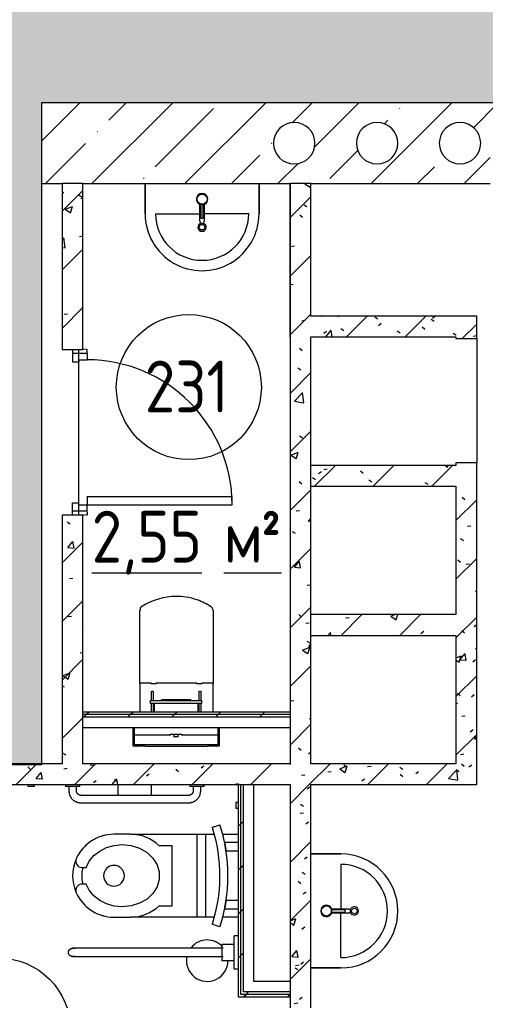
# Model space of a CAD drawing. Header units: millimetres. Extents: x -515342 to 330399, y -224905 to 507333.
# Drawn here: x -283306 to -281058, y 125632 to 130365 of the extents above; entities that cross this region are included whole.
import ezdxf

# ---------------------------------------------------------------- set-up
doc = ezdxf.new("R2010")
doc.units = ezdxf.units.MM
doc.linetypes.add('ASVP_Невидимые', pattern=[5, 3, -2])
for name, color, linetype, lineweight in [('Двери', 7, 'Continuous', 0), ('Марки помещений', 7, 'Continuous', 0), ('Обобщенные модели', 7, 'Continuous', 0), ('Оборудование', 7, 'Continuous', 0), ('Перекрытие', 7, 'Continuous', 0), ('Сантехника', 7, 'Continuous', 0), ('Стены внутренние', 7, 'Continuous', 0), ('Стены несущие', 7, 'Continuous', 0), ('Стены отделка', 7, 'Continuous', 0), ('Стены перегородки', 7, 'Continuous', 0), ('Стены штриховка', 7, 'Continuous', 0), ('экспертиза условные обозначения', 1, 'Continuous', 0)]:
    doc.layers.add(name, color=color, linetype=linetype, lineweight=lineweight)
doc.styles.add('GOST Common_1', font='', dxfattribs={"width": 0.9, "height": 250})
doc.styles.add('GOST Common_2', font='', dxfattribs={"width": 0.9, "height": 250})
doc.styles.get('GOST Common_1').set_extended_font_data('GOST Common')
doc.styles.get('GOST Common_2').set_extended_font_data('GOST Common')
pattern_1 = [(45, (-374025.76, 123368.6), (-141.42136, 141.42136), [])]
pattern_2 = [(50, (-374025.76, 123368.6), (364.3679, -31.8783), [38.1, -419.1]), (355, (-374025.76, 123368.6), (-70.4859, 382.1133), [30.48, -335.28]), (100.451, (-373995.4, 123365.95), (293.885, 350.2334), [32.38, -356.18]), (46.184, (-374025.76, 123470.2), (542.1585, -84.0858), [57.15, -628.65]), (96.636, (-373980.6, 123463.2), (474.805, 494.8554), [48.57, -534.27]), (351.184, (-374025.76, 123470.2), (474.8102, 494.85), [45.72, -502.92]), (21, (-373974.96, 123444.8), (303.2285, -204.5305), [38.1, -419.1]), (326, (-373974.96, 123444.8), (123.6039, 368.376), [30.48, -335.28]), (71.451, (-373949.7, 123427.76), (426.8341, 163.8427), [32.38, -356.18]), (37.5, (-374025.76, 123368.6), (6.17665, 169.11015), [16.764, -314.452, 16.764, -323.596, -336.55]), (37.5, (-374025.76, 123368.6), (6.17665, 169.11015), [-671.576, 16.764, -319.786]), (7.5, (-374025.76, 123368.6), (133.63888, 200.3615), [16.764, -177.292, 16.764, -306.832, -128.27]), (7.5, (-374025.76, 123368.6), (133.63888, 200.3615), [-517.652, 16.764, -111.506]), (327.5, (-374139.04, 123368.6), (271.18182, -11.45836), [16.764, -110.236, 16.764, -379.476, -525.78]), (327.5, (-374139.04, 123368.6), (271.18182, -11.45836), [-523.24, 16.764, -509.016]), (317.5, (-374189.84, 123368.6), (296.2585, 50.85285), [16.764, -148.336, 16.764, -246.38, -373.38]), (317.5, (-374189.84, 123368.6), (296.2585, 50.85285), [-428.244, 16.764, -356.616])]
pattern_3 = [(45, (-374025.76, 123368.6), (-106.06602, 106.06602), [])]

# ---------------------------------------------------------------- blocks, each defined once
blk = doc.blocks.new('2D_Раковина - АР_Сантехнические приборы_Раковина 550х420-8918510-О_АР_П_2__3_400_План 2 этажа')
at = {"layer": 'Сантехника'}
for p, q in [((-384.1, 340), (-384.1, 195)), ((-384.1, 195), (-384.1, 340)), ((-334.1, 340), (-119.1, 340)), ((-119.1, 295.6), (-119.1, 376.9)), ((-115.1, 361), (-115.1, 294.6)), ((-103.1, 361), (-115.1, 361)), ((-103.1, 294.6), (-103.1, 361)), ((-99.1, 376.9), (-99.1, 295.6)), ((115.9, 340), (-99.1, 340)), ((165.9, 195), (165.9, 340)), ((165.9, 340), (165.9, 195))]:
    blk.add_line(p, q, dxfattribs=at)
for centre, radius in [((-109.1, 405), 13.3), ((-109.1, 270), 24.5)]:
    blk.add_circle(centre, radius, dxfattribs=at)
for centre, radius, start, end in [((-109.1, 340), 275, 360, 180), ((-109.1, 340), 275, 360, 180), ((-109.1, 340), 225, 0, 180), ((-109.1, 405), 20, 284.1438, 255.8562), ((-109.1, 376.9), 10, 0, 180), ((-109.1, 270), 27.5, 102.6043, 77.3977), ((-109.1, 270), 25.3, 76.2933, 103.7089)]:
    blk.add_arc(centre, radius, start, end, dxfattribs=at)
blk = doc.blocks.new('Дверь_Деревянная_1 полотно - АР_Дверь_Санузел_700х2000h_полотно__Г_Л-9336417-О_АР_П_2__3_400_План 2 этажа')
at = {"layer": 'Двери', "lineweight": 18}
for p, q in [((350, 770), (310, 770)), ((310, 70), (310, 770)), ((350, 70), (350, 770)), ((-380, 70), (-350, 70)), ((-380, 70), (-380, 0)), ((-350, 30), (-350, 70)), ((310, 70), (350, 70)), ((380, 70), (350, 70)), ((350, 30), (350, 70)), ((380, 70), (380, 0)), ((-380, 0), (-340, 0)), ((-350, 30), (-340, 30)), ((-340, 0), (-340, 30)), ((350, 30), (340, 30)), ((340, 0), (340, 30)), ((380, 0), (340, 0))]:
    blk.add_line(p, q, dxfattribs=at)
at = {"layer": 'Двери', "linetype": 'ASVP_Невидимые', "lineweight": 18}
for p, q in [((-400, 70), (-400, 50)), ((-380, 70), (-400, 70)), ((380, 70), (400, 70)), ((400, 70), (400, 50)), ((-400, 0), (-380, 0)), ((400, 0), (380, 0))]:
    blk.add_line(p, q, dxfattribs=at)
at = {"layer": 'Двери', "lineweight": 18}
blk.add_arc((350, 70), 700, 90, 180, dxfattribs=at)
blk = doc.blocks.new('Унитаз - Общественные _МГН_ - Объем смыва более 6_1 л-8747126-О_АР_П_2__3_400_План 2 этажа')
at = {"layer": 'Сантехника'}
for p, q in [((88.7, 246), (107.8, 239.8)), ((107.8, 239.8), (126.8, 233.7)), ((0, 200), (77, 200)), ((118.2, 200), (157.6, 200)), ((157.6, 200), (200, 200)), ((157.6, -200), (157.6, 200)), ((200, -200), (200, 200)), ((200, 200), (520, 200)), ((600, 200), (520, 200)), ((66.2, 160), (0, 160)), ((382.3, 145), (320, 145)), ((320, 145), (320, -145)), ((0, 120), (59.1, 120)), ((733.5, 40), (754.9, 40)), ((753.4, 20.7), (754, 16.1)), ((754.9, -40), (733.5, -40)), ((754, -16.1), (753.4, -20.7)), ((59.1, -120), (0, -120)), ((0, -160), (66.2, -160)), ((320, -145), (382.3, -145)), ((77, -200), (0, -200)), ((126.8, -233.7), (107.8, -239.8)), ((157.6, -200), (118.2, -200)), ((200, -200), (157.6, -200)), ((520, -200), (200, -200)), ((520, -200), (600, -200)), ((107.8, -239.8), (88.7, -246))]:
    blk.add_line(p, q, dxfattribs=at)
at = {"layer": 'Сантехника', "flags": 128}
for points in [[(126.8, -233.7), (118, -204.5), (110.4, -175.1), (104, -145.4), (98.8, -115.5), (94.8, -85.3), (92, -55.1), (90.4, -24.7), (90, 5.7), (90.9, 36.1), (92.9, 66.4), (96.2, 96.6), (100.6, 126.7), (106.3, 156.6), (113.2, 186.2), (121.2, 215.5), (126.8, 233.7)], [(560, -150), (516.9, -145.6), (476.3, -132.8), (440.6, -112.3), (411.9, -85.2), (391.7, -53.2), (381.3, -18.1), (381.3, 18.1), (391.7, 53.2), (411.9, 85.2), (440.6, 112.3), (476.3, 132.8), (516.9, 145.6), (560, 150)], [(560, 150), (598.7, 146.5), (635.6, 136.1), (669, 119.4), (697.2, 97.1), (719.1, 70.2), (733.5, 40)], [(748.7, 40.3), (753.6, 19.3), (753.6, -19.3), (748.7, -40.3)], [(733.5, -40), (719.1, -70.2), (697.2, -97.1), (669, -119.4), (635.6, -136.1), (598.7, -146.5), (560, -150)]]:
    blk.add_lwpolyline(points, dxfattribs=at)
at = {"layer": 'Сантехника'}
for centre, radius, start, end in [((850, 0), 800, 162.0951, 197.9049), ((520, 0), 200, 90, 133.5312), ((600, 0), 200, 24.3266, 90), ((600, 0), 200, 72.0106, 76.5027), ((600, 0), 200, 57.6191, 63.0038), ((600, 0), 200, 43.7417, 49.503), ((600, 0), 200, 30.0357, 36.0001), ((600, 0), 50, 90, 270), ((600, 0), 50, 270, 90), ((754.9, 70), 30, 270, 24.3266), ((600, 0), 200, 337.4028, 22.5972), ((754.9, -70), 30, 335.6734, 90), ((600, 0), 200, 270, 335.6734), ((600, 0), 200, 310.497, 316.2583), ((600, 0), 200, 323.9999, 329.9643), ((520, 0), 200, 226.4688, 270), ((600, 0), 200, 296.9962, 302.3809), ((600, 0), 200, 283.4973, 287.9894)]:
    blk.add_arc(centre, radius, start, end, dxfattribs=at)
for points, knots in [([(59.1, 120), (59.1, 120), (59.2, 120.8), (59.7, 124.4), (60.6, 129.9), (61.7, 136.5), (62.8, 142.4), (63.6, 146.8), (64.2, 150), (64.7, 152.9), (65.4, 156.2), (66, 159.2), (66.2, 160), (66.2, 160)], [0, 0, 0, 0, 0.111111, 0.222222, 0.333333, 0.444444, 0.555556, 0.611111, 0.666667, 0.722222, 0.777778, 0.888889, 1, 1, 1, 1]), ([(66.2, -160), (66.2, -160), (66, -159.2), (65.4, -156.2), (64.7, -152.9), (64.2, -150), (63.6, -146.8), (63, -143.5), (62.3, -140), (61.5, -135.4), (60.6, -129.9), (59.7, -124.4), (59.2, -120.8), (59.1, -120), (59.1, -120)], [0, 0, 0, 0, 0.111111, 0.222222, 0.277778, 0.333333, 0.388889, 0.444444, 0.5, 0.555556, 0.666667, 0.777778, 0.888889, 1, 1, 1, 1])]:
    blk.add_open_spline(points, degree=3, knots=knots, dxfattribs=at)
blk = doc.blocks.new('Опорный поручень - Откидной поручень для унитаза-V36-О_АР_П_2__3_400_План 2 этажа')
at = {"layer": 'Оборудование'}
for p, q in [((91755, 2415), (91755, 2575)), ((91775, 2575), (91755, 2575)), ((91702.3, 2515), (91100, 2515)), ((91695, 2535), (91695, 2455)), ((91695, 2535), (91735, 2535)), ((91735, 2535), (91755, 2535)), ((91100, 2475), (91702.3, 2475)), ((91735, 2455), (91695, 2455)), ((91755, 2455), (91735, 2455)), ((91755, 2415), (91775, 2415))]:
    blk.add_line(p, q, dxfattribs=at)
at = {"layer": 'Оборудование', "flags": 128}
for points in [[(90955, 2495), (90955, 2495.8), (90955.1, 2496.6), (90955.1, 2497.4), (90955.3, 2498.2), (90955.4, 2499), (90955.6, 2499.8), (90955.8, 2500.5), (90956, 2501.3), (90956.3, 2502), (90956.6, 2502.8), (90956.9, 2503.5), (90957.3, 2504.2), (90957.6, 2504.9), (90958.1, 2505.6), (90958.5, 2506.3), (90959, 2506.9), (90959.4, 2507.6), (90960, 2508.2), (90960.5, 2508.8), (90961.1, 2509.3), (90961.7, 2509.9), (90962.3, 2510.4), (90962.9, 2510.9), (90963.5, 2511.4), (90964.2, 2511.8), (90964.9, 2512.2), (90965.6, 2512.6), (90966.3, 2513), (90967, 2513.3), (90967.8, 2513.6), (90968.5, 2513.9), (90969.3, 2514.2), (90970, 2514.4), (90970.8, 2514.6), (90971.6, 2514.7), (90972.4, 2514.8), (90973.2, 2514.9), (90974, 2515), (90974.8, 2515), (90975, 2515)], [(91100, 2515), (91095, 2515), (91090, 2515), (91085, 2515), (91080.1, 2515), (91075.2, 2515), (91070.3, 2515), (91065.5, 2515), (91060.7, 2515), (91056, 2515), (91051.3, 2515), (91046.8, 2515), (91042.3, 2515), (91037.9, 2515), (91033.6, 2515), (91029.4, 2515), (91025.4, 2515), (91021.4, 2515), (91017.6, 2515), (91013.9, 2515), (91010.3, 2515), (91006.9, 2515), (91003.7, 2515), (91000.5, 2515), (90997.6, 2515), (90994.8, 2515), (90992.2, 2515), (90989.8, 2515), (90987.5, 2515), (90985.4, 2515), (90983.5, 2515), (90981.8, 2515), (90980.2, 2515), (90978.9, 2515), (90977.8, 2515), (90976.8, 2515), (90976.1, 2515), (90975.5, 2515), (90975.2, 2515), (90975, 2515), (90975, 2515)], [(90975, 2515), (90975.1, 2515), (90975.4, 2515), (90975.9, 2515), (90976.6, 2515), (90977.5, 2515), (90978.6, 2515), (90979.9, 2515), (90981.3, 2515), (90983, 2515), (90984.9, 2515), (90986.9, 2515)], [(90975, 2475), (90974.2, 2475), (90973.4, 2475.1), (90972.6, 2475.1), (90971.8, 2475.3), (90971, 2475.4), (90970.2, 2475.6), (90969.5, 2475.8), (90968.7, 2476), (90968, 2476.3), (90967.2, 2476.6), (90966.5, 2476.9), (90965.8, 2477.3), (90965.1, 2477.6), (90964.4, 2478.1), (90963.7, 2478.5), (90963.1, 2479), (90962.4, 2479.4), (90961.8, 2480), (90961.2, 2480.5), (90960.7, 2481.1), (90960.1, 2481.7), (90959.6, 2482.3), (90959.1, 2482.9), (90958.6, 2483.5), (90958.2, 2484.2), (90957.8, 2484.9), (90957.4, 2485.6), (90957, 2486.3), (90956.7, 2487), (90956.4, 2487.8), (90956.1, 2488.5), (90955.8, 2489.3), (90955.6, 2490), (90955.4, 2490.8), (90955.3, 2491.6), (90955.2, 2492.4), (90955.1, 2493.2), (90955, 2494), (90955, 2494.8), (90955, 2495)], [(90987.5, 2475), (90985.4, 2475), (90983.5, 2475), (90981.8, 2475), (90980.2, 2475), (90978.9, 2475), (90977.8, 2475), (90976.8, 2475), (90976.1, 2475), (90975.5, 2475), (90975.2, 2475), (90975, 2475), (90975, 2475)], [(90975, 2475), (90975.1, 2475), (90975.4, 2475), (90975.9, 2475), (90976.6, 2475), (90977.5, 2475), (90978.6, 2475), (90979.9, 2475), (90981.3, 2475), (90983, 2475), (90984.9, 2475), (90986.9, 2475), (90989.1, 2475), (90991.5, 2475), (90994.1, 2475), (90996.8, 2475), (90999.7, 2475), (91002.8, 2475), (91006, 2475), (91009.4, 2475), (91012.9, 2475), (91016.6, 2475), (91020.4, 2475), (91024.3, 2475), (91028.3, 2475), (91032.5, 2475), (91036.7, 2475), (91041.1, 2475), (91045.5, 2475), (91050.1, 2475), (91054.7, 2475), (91059.4, 2475), (91064.2, 2475), (91069, 2475), (91073.8, 2475), (91078.8, 2475), (91083.7, 2475), (91088.7, 2475), (91093.7, 2475), (91098.7, 2475), (91100, 2475)]]:
    blk.add_lwpolyline(points, dxfattribs=at)
blk = doc.blocks.new('МГН_Санузел_Поручень горизонтальный - АР_Сантехнические приборы_МГН_Поручень горизонтальный-V37-О_АР_П_2__3_400_План 2 этажа')
at = {"layer": 'Сантехника'}
for p, q in [((-1190.8, 0), (-1190.8, -10)), ((-1120.8, -10), (-1120.8, 0)), ((-590.8, 0), (-590.8, -10)), ((-520.8, -10), (-520.8, 0)), ((-1155.8, -10), (-1190.8, -10)), ((-1173.8, -10), (-1173.8, -30)), ((-1120.8, -10), (-1155.8, -10)), ((-1137.8, -30), (-1137.8, -10)), ((-555.8, -10), (-590.8, -10)), ((-573.8, -10), (-573.8, -30)), ((-520.8, -10), (-555.8, -10)), ((-537.8, -30), (-537.8, -10)), ((-595.8, -52), (-1115.8, -52)), ((-1115.8, -88), (-595.8, -88))]:
    blk.add_line(p, q, dxfattribs=at)
at = {"layer": 'Сантехника', "flags": 128}
for points in [[(-1173.8, -30), (-1173.7, -32.3), (-1173.6, -34.6), (-1173.4, -36.9), (-1173.1, -39.2), (-1172.6, -41.5), (-1172.1, -43.8), (-1171.5, -46), (-1170.9, -48.2), (-1170.1, -50.4), (-1169.2, -52.6), (-1168.3, -54.7), (-1167.2, -56.8), (-1166.1, -58.8), (-1164.9, -60.8), (-1163.7, -62.7), (-1162.3, -64.6), (-1160.9, -66.5), (-1159.4, -68.2), (-1157.8, -70), (-1156.2, -71.6), (-1154.5, -73.2), (-1152.8, -74.7), (-1150.9, -76.1), (-1149.1, -77.5), (-1147.1, -78.8), (-1145.2, -80), (-1143.1, -81.2), (-1141.1, -82.2), (-1139, -83.2), (-1136.8, -84.1), (-1134.6, -84.9), (-1132.4, -85.6), (-1130.2, -86.2), (-1127.9, -86.7), (-1125.7, -87.2), (-1123.4, -87.5), (-1121.1, -87.8), (-1118.7, -87.9), (-1116.4, -88), (-1115.8, -88)], [(-1115.8, -52), (-1116.7, -52), (-1117.6, -51.9), (-1118.4, -51.8), (-1119.3, -51.7), (-1120.2, -51.6), (-1121, -51.4), (-1121.9, -51.1), (-1122.7, -50.9), (-1123.5, -50.6), (-1124.4, -50.3), (-1125.2, -49.9), (-1126, -49.5), (-1126.7, -49.1), (-1127.5, -48.6), (-1128.2, -48.2), (-1128.9, -47.6), (-1129.6, -47.1), (-1130.3, -46.5), (-1131, -45.9), (-1131.6, -45.3), (-1132.2, -44.7), (-1132.8, -44), (-1133.3, -43.3), (-1133.8, -42.6), (-1134.3, -41.9), (-1134.8, -41.1), (-1135.2, -40.4), (-1135.6, -39.6), (-1136, -38.8), (-1136.3, -38), (-1136.6, -37.1), (-1136.9, -36.3), (-1137.1, -35.5), (-1137.3, -34.6), (-1137.5, -33.7), (-1137.6, -32.9), (-1137.7, -32), (-1137.8, -31.1), (-1137.8, -30.2), (-1137.8, -30)], [(-573.8, -30), (-573.8, -30.9), (-573.9, -31.8), (-574, -32.6), (-574.1, -33.5), (-574.2, -34.4), (-574.4, -35.2), (-574.7, -36.1), (-574.9, -36.9), (-575.2, -37.8), (-575.5, -38.6), (-575.9, -39.4), (-576.3, -40.2), (-576.7, -40.9), (-577.2, -41.7), (-577.6, -42.4), (-578.1, -43.1), (-578.7, -43.8), (-579.3, -44.5), (-579.8, -45.2), (-580.5, -45.8), (-581.1, -46.4), (-581.8, -47), (-582.5, -47.5), (-583.2, -48), (-583.9, -48.5), (-584.7, -49), (-585.4, -49.4), (-586.2, -49.8), (-587, -50.2), (-587.8, -50.5), (-588.7, -50.8), (-589.5, -51.1), (-590.3, -51.3), (-591.2, -51.5), (-592.1, -51.7), (-592.9, -51.8), (-593.8, -51.9), (-594.7, -52), (-595.6, -52), (-595.8, -52)], [(-595.8, -88), (-593.5, -88), (-591.2, -87.8), (-588.9, -87.6), (-586.6, -87.3), (-584.3, -86.8), (-582, -86.3), (-579.8, -85.7), (-577.6, -85.1), (-575.4, -84.3), (-573.2, -83.4), (-571.1, -82.5), (-569, -81.4), (-567, -80.3), (-565, -79.1), (-563, -77.9), (-561.2, -76.5), (-559.3, -75.1), (-557.6, -73.6), (-555.8, -72), (-554.2, -70.4), (-552.6, -68.7), (-551.1, -67), (-549.7, -65.1), (-548.3, -63.3), (-547, -61.3), (-545.8, -59.4), (-544.6, -57.3), (-543.6, -55.3), (-542.6, -53.2), (-541.7, -51), (-540.9, -48.8), (-540.2, -46.6), (-539.6, -44.4), (-539.1, -42.1), (-538.6, -39.9), (-538.3, -37.6), (-538, -35.3), (-537.9, -32.9), (-537.8, -30.6), (-537.8, -30)]]:
    blk.add_lwpolyline(points, dxfattribs=at)
blk = doc.blocks.new('2D_Раковина - АР_Сантехнические приборы_Раковина 550х420-9451820-О_АР_П_2__3_400_План 2 этажа')
at = {"layer": 'Сантехника'}
for p, q in [((-384.1, 195), (-384.1, 50)), ((-384.1, 50), (-384.1, 195)), ((-334.1, 195), (-119.1, 195)), ((-119.1, 150.6), (-119.1, 231.9)), ((-115.1, 216), (-115.1, 149.6)), ((-103.1, 216), (-115.1, 216)), ((-103.1, 149.6), (-103.1, 216)), ((-99.1, 231.9), (-99.1, 150.6)), ((115.9, 195), (-99.1, 195)), ((165.9, 50), (165.9, 195)), ((165.9, 195), (165.9, 50))]:
    blk.add_line(p, q, dxfattribs=at)
for centre, radius in [((-109.1, 260), 13.3), ((-109.1, 125), 24.5)]:
    blk.add_circle(centre, radius, dxfattribs=at)
for centre, radius, start, end in [((-109.1, 195), 275, 360, 180), ((-109.1, 195), 275, 360, 180), ((-109.1, 195), 225, 0, 180), ((-109.1, 260), 20, 284.1438, 255.8562), ((-109.1, 231.9), 10, 0, 180), ((-109.1, 125), 27.5, 102.6043, 77.3977), ((-109.1, 125), 25.3, 76.2933, 103.7089)]:
    blk.add_arc(centre, radius, start, end, dxfattribs=at)
blk = doc.blocks.new('2D_МГН_Санузел_Аксессуары - АР_Сантехнические приборы_Автоматический диспансер для туалетной бумаги-10688761-О_АР_П_2__3_400_План 2 этажа')
at = {"layer": 'Сантехника'}
for p, q in [((-189.1, 50), (-189.1, 102.2)), ((-29.1, 102), (-29.1, 50))]:
    blk.add_line(p, q, dxfattribs=at)
blk = doc.blocks.new('2D_МГН_Санузел_Аксессуары - АР_Сантехнические приборы_Комплект 1-V111-О_АР_П_2__3_400_План 2 этажа')
at = {"layer": 'Сантехника'}
for p, q in [((-124.1, 37.5), (-124.1, 47.5)), ((-124.1, 47.5), (-94.1, 47.5)), ((-94.1, 47.5), (-94.1, 37.5))]:
    blk.add_line(p, q, dxfattribs=at)
blk = doc.blocks.new('2D_МГН_Санузел_Аксессуары - АР_Сантехнические приборы_Корзина для мусора-V135-О_АР_П_2__3_400_План 2 этажа')
at = {"layer": 'Сантехника'}
for start, end in [(78.3268, 270.0663), (360, 52.6073), (314.9556, 360)]:
    blk.add_arc((-109.1, 187.5), 100, start, end, dxfattribs=at)
blk = doc.blocks.new('2D_МГН_Санузел_Аксессуары - АР_Сантехнические приборы_Система вызова помощи в санузел-10688760-О_АР_П_2__3_400_План 2 этажа')
at = {"layer": 'Сантехника'}
for p, q in [((-124.1, 50), (-124.1, 60)), ((-124.1, 60), (-94.1, 60)), ((-94.1, 60), (-94.1, 50))]:
    blk.add_line(p, q, dxfattribs=at)
blk = doc.blocks.new('ВК_01_Инсталляция с унитазом Geberit - 400_74_Geberit_Duofix_H112_Sigma_12_cm_ready_for_support_handles-10222215-О_АР_П_2__3_400_План 2 этажа')
at = {"layer": 'Обобщенные модели'}
for p, q in [((-178.4, -3.7), (-178.4, -136.8)), ((176, -138), (176, -3.9)), ((-180.8, -139.6), (-180.8, -486.2)), ((-178.2, -140.3), (-180.8, -142.9)), ((-175.1, -139.6), (-123.3, -139.6)), ((-123.3, -135.7), (-99.2, -135.7)), ((-123.3, -139.6), (-123.3, -135.7)), ((-99.2, -135.7), (-99.2, -139.7)), ((-99.2, -139.7), (96.6, -139.7)), ((96.6, -139.7), (96.7, -135.7)), ((96.7, -135.7), (120.7, -135.7)), ((120.7, -135.7), (120.7, -139.6)), ((120.7, -139.6), (172.1, -139.6)), ((177.5, -483.4), (177.5, -144.5))]:
    blk.add_line(p, q, dxfattribs=at)
for centre, radius, start, end in [((-173.9, -4.6), 4.61, 99.7293, 169.6637), ((171.3, -4.7), 4.78, 9.3401, 67.5533), ((-174.9, -142.1), 6.37, 123.7636, 156.6535), ((-175.3, -145.6), 6.04, 88.6989, 119.3011), ((172.1, -147.1), 7.56, 47.4267, 90), ((162.6, -144.5), 14.9, 360, 25.6266), ((-153.9, -480.3), 27.5, 192.3562, 214.291), ((-158.2, -491.4), 18.9, 193.5902, 235.7095), ((-2.4, -262.9), 295.5, 235.7095, 250.2905), ((-4.8, -234.1), 324.1, 270.8546, 301.6815), ((-1.6, -260.9), 299.9, 303.8485, 304.273), ((157.8, -494.9), 16.7, 304.273, 5.1522), ((159.4, -483.4), 18.1, 326.2581, 360), ((-2.4, -262.9), 295.5, 250.2905, 261.1454), ((-4.2, -274.7), 283.5, 261.1454, 270.8546)]:
    blk.add_arc(centre, radius, start, end, dxfattribs=at)
at = {"layer": 'Сантехника', "lineweight": 18}
for p, q in [((-208, 165), (-197.5, 165)), ((-208, 75), (-208, 165)), ((-201.8, 112), (-201.8, 159)), ((-201.8, 159), (201.8, 159)), ((-197.5, 165), (-192.5, 165)), ((-191.9, 165), (-194.2, 165)), ((-192.5, 165), (-192.5, 159)), ((-192.5, 165), (-189.2, 165)), ((-189.2, 165), (-149.2, 165)), ((149.2, 165), (-149.2, 165)), ((149.2, 165), (189.2, 165)), ((189.2, 165), (192.5, 165)), ((194.2, 165), (191.9, 165)), ((192.5, 159), (192.5, 165)), ((192.5, 165), (197.5, 165)), ((197.5, 165), (208, 165)), ((201.8, 159), (201.8, 112)), ((208, 165), (208, 75)), ((-201.8, 75), (-201.8, 112)), ((-201.8, 112), (-26.5, 112)), ((-26.5, 107), (-26.5, 112)), ((26.5, 107), (-26.5, 107)), ((-10.5, 119.5), (-10.5, 107)), ((-10.5, 119.5), (10.5, 119.5)), ((-10.1, 119.5), (-10.5, 119.5)), ((10.5, 119.5), (10.1, 119.5)), ((10.5, 107), (10.5, 119.5)), ((26.5, 112), (201.8, 112)), ((26.5, 112), (26.5, 107)), ((201.8, 112), (201.8, 75)), ((-106, 0), (-106, -41)), ((-123, -41), (123, -41)), ((-123, -56), (-123, -41)), ((-120, 0), (-120, -41)), ((-110, -41), (-110, 0)), ((106, -41), (106, 0)), ((110, 0), (110, -41)), ((120, -41), (120, 0)), ((123, -41), (123, -56)), ((123, -56), (-123, -56)), ((-120, -56), (-120, -100)), ((-110, -100), (-110, -56)), ((-70.3, -58.7), (-70.3, -56)), ((-70.3, -59), (70.2, -59)), ((70.2, -56), (70.2, -58.7)), ((110, -56), (110, -100)), ((120, -100), (120, -56)), ((-112.5, -100), (-117.5, -100)), ((117.5, -100), (112.5, -100))]:
    blk.add_line(p, q, dxfattribs=at)
blk = doc.blocks.new('ASVP_Марка_Помещение_ДваЗначения - Номер Площадь-685795-О_АР_П_2__3_400_План 2 этажа')
at = {"layer": 'Марки помещений'}
blk.add_circle((0, 0), 3.5, dxfattribs=at)

msp = doc.modelspace()

# ---------------------------------------------------------------- hatches: boundary and pattern name
at = {"layer": 'Стены внутренние'}
h = msp.add_hatch(dxfattribs=at)
h.set_pattern_fill('FP_1', color=256, style=0, pattern_type=2)
h.set_pattern_definition([(45, (-374025.76, 123368.6), (-224.5064, 224.5064), []), (45, (-373801.25, 123368.6), (-224.5064, 224.5064), [396.875, -79.375, 3.353, -76.022])])
h.paths.add_polyline_path([(-278350.759, 129573.6058), (-278140.759, 129573.6058), (-278140.759, 129963.6058), (-283200.759, 129963.6058), (-283200.759, 129573.6058), (-281035.759, 129573.6058), (-281035.759, 129773.6058), (-280880.6339, 129773.6058), (-280873.3269, 129806.4369), (-280855.5478, 129834.9883), (-280829.3082, 129856.0299), (-280797.5762, 129867.1816), (-280763.9418, 129867.1816), (-280732.2099, 129856.0299), (-280705.9702, 129834.9883), (-280688.1912, 129806.4369), (-280680.8841, 129773.6058), (-280535.759, 129773.6058), (-280535.759, 129573.6058), (-278500.759, 129573.6058)])
h.paths.add_polyline_path([(-281163.3942, 129670.125), (-281198.1238, 129670.125), (-281230.759, 129682.0033), (-281257.3635, 129704.327), (-281274.7283, 129734.4038), (-281280.759, 129768.6058), (-281274.7283, 129802.8078), (-281257.3635, 129832.8846), (-281230.759, 129855.2083), (-281198.1238, 129867.0866), (-281163.3942, 129867.0866), (-281130.759, 129855.2083), (-281104.1546, 129832.8846), (-281086.7897, 129802.8078), (-281080.759, 129768.6058), (-281086.7897, 129734.4038), (-281104.1546, 129704.327), (-281130.759, 129682.0033)])
h.paths.add_polyline_path([(-279963.3942, 129670.125), (-279998.1238, 129670.125), (-280030.759, 129682.0033), (-280057.3635, 129704.327), (-280074.7283, 129734.4038), (-280080.759, 129768.6058), (-280074.7283, 129802.8078), (-280057.3635, 129832.8846), (-280030.759, 129855.2083), (-279998.1238, 129867.0866), (-279963.3942, 129867.0866), (-279930.759, 129855.2083), (-279904.1546, 129832.8846), (-279886.7897, 129802.8078), (-279880.759, 129768.6058), (-279886.7897, 129734.4038), (-279904.1546, 129704.327), (-279930.759, 129682.0033)])
h.paths.add_polyline_path([(-281598.1238, 129670.125), (-281630.759, 129682.0033), (-281657.3635, 129704.327), (-281674.7283, 129734.4038), (-281680.759, 129768.6058), (-281674.7283, 129802.8078), (-281657.3635, 129832.8846), (-281630.759, 129855.2083), (-281598.1238, 129867.0866), (-281563.3942, 129867.0866), (-281530.759, 129855.2083), (-281504.1546, 129832.8846), (-281486.7897, 129802.8078), (-281480.759, 129768.6058), (-281486.7897, 129734.4038), (-281504.1546, 129704.327), (-281530.759, 129682.0033), (-281563.3942, 129670.125)])
h.paths.add_polyline_path([(-281998.1238, 129670.125), (-282030.759, 129682.0033), (-282057.3635, 129704.327), (-282074.7283, 129734.4038), (-282080.759, 129768.6058), (-282074.7283, 129802.8078), (-282057.3635, 129832.8846), (-282030.759, 129855.2083), (-281998.1238, 129867.0866), (-281963.3942, 129867.0866), (-281930.759, 129855.2083), (-281904.1546, 129832.8846), (-281886.7897, 129802.8078), (-281880.759, 129768.6058), (-281886.7897, 129734.4038), (-281904.1546, 129704.327), (-281930.759, 129682.0033), (-281963.3942, 129670.125)])
h.paths.add_polyline_path([(-280398.1238, 129670.125), (-280430.759, 129682.0033), (-280457.3635, 129704.327), (-280474.7283, 129734.4038), (-280480.759, 129768.6058), (-280474.7283, 129802.8078), (-280457.3635, 129832.8846), (-280430.759, 129855.2083), (-280398.1238, 129867.0866), (-280363.3942, 129867.0866), (-280330.759, 129855.2083), (-280304.1546, 129832.8846), (-280286.7897, 129802.8078), (-280280.759, 129768.6058), (-280286.7897, 129734.4038), (-280304.1546, 129704.327), (-280330.759, 129682.0033), (-280363.3942, 129670.125)])
h = msp.add_hatch(dxfattribs=at)
h.set_pattern_fill('FP_2', color=256, style=0, pattern_type=2)
h.set_pattern_definition(pattern_1)
h.paths.add_polyline_path([(-283000.759, 126773.6058), (-283000.759, 127973.6058), (-283100.759, 127973.6058), (-283100.759, 126773.6058)])
h.paths.add_polyline_path([(-283000.759, 128773.6058), (-283000.759, 129573.6058), (-283100.759, 129573.6058), (-283100.759, 128773.6058)])
h = msp.add_hatch(dxfattribs=at)
h.set_pattern_fill('FP_3', color=256, style=0, pattern_type=2)
h.set_pattern_definition(pattern_2)
h.paths.add_polyline_path([(-283000.759, 126773.6058), (-283000.759, 127973.6058), (-283100.759, 127973.6058), (-283100.759, 126773.6058)])
h.paths.add_polyline_path([(-283000.759, 128773.6058), (-283000.759, 129573.6058), (-283100.759, 129573.6058), (-283100.759, 128773.6058)])
h = msp.add_hatch(dxfattribs=at)
h.set_pattern_fill('FP_2', color=256, style=0, pattern_type=2)
h.set_pattern_definition(pattern_1)
h.paths.add_polyline_path([(-281900.259, 126773.6058), (-281900.259, 129573.6058), (-282000.259, 129573.6058), (-282000.259, 126773.6058)])
h = msp.add_hatch(dxfattribs=at)
h.set_pattern_fill('FP_3', color=256, style=0, pattern_type=2)
h.set_pattern_definition(pattern_2)
h.paths.add_polyline_path([(-281900.259, 126773.6058), (-281900.259, 129573.6058), (-282000.259, 129573.6058), (-282000.259, 126773.6058)])
h = msp.add_hatch(dxfattribs=at)
h.set_pattern_fill('FP_2', color=256, style=0, pattern_type=2)
h.set_pattern_definition(pattern_1)
h.paths.add_polyline_path([(-281200.259, 128833.6058), (-281200.259, 128933.6058), (-281900.259, 128933.6058), (-281900.259, 128833.6058), (-281847.4006, 128833.6058)])
h = msp.add_hatch(dxfattribs=at)
h.set_pattern_fill('FP_3', color=256, style=0, pattern_type=2)
h.set_pattern_definition(pattern_2)
h.paths.add_polyline_path([(-281200.259, 128833.6058), (-281200.259, 128933.6058), (-281900.259, 128933.6058), (-281900.259, 128833.6058), (-281847.4006, 128833.6058)])
h = msp.add_hatch(dxfattribs=at)
h.set_pattern_fill('FP_2', color=256, style=0, pattern_type=2)
h.set_pattern_definition(pattern_1)
h.paths.add_polyline_path([(-281100.259, 126673.6058), (-281100.259, 128226.1058), (-281200.259, 128226.1058), (-281200.259, 126673.6058)])
h.paths.add_polyline_path([(-281100.259, 128826.1058), (-281100.259, 128933.6058), (-281200.259, 128933.6058), (-281200.259, 128826.1058)])
h = msp.add_hatch(dxfattribs=at)
h.set_pattern_fill('FP_3', color=256, style=0, pattern_type=2)
h.set_pattern_definition(pattern_2)
h.paths.add_polyline_path([(-281100.259, 126673.6058), (-281100.259, 128226.1058), (-281200.259, 128226.1058), (-281200.259, 126673.6058)])
h.paths.add_polyline_path([(-281100.259, 128826.1058), (-281100.259, 128933.6058), (-281200.259, 128933.6058), (-281200.259, 128826.1058)])
h = msp.add_hatch(dxfattribs=at)
h.set_pattern_fill('FP_2', color=256, style=0, pattern_type=2)
h.set_pattern_definition(pattern_1)
h.paths.add_polyline_path([(-281200.259, 128113.6058), (-281200.259, 128213.6058), (-281900.259, 128213.6058), (-281900.259, 128113.6058), (-281847.4006, 128113.6058)])
h = msp.add_hatch(dxfattribs=at)
h.set_pattern_fill('FP_3', color=256, style=0, pattern_type=2)
h.set_pattern_definition(pattern_2)
h.paths.add_polyline_path([(-281200.259, 128113.6058), (-281200.259, 128213.6058), (-281900.259, 128213.6058), (-281900.259, 128113.6058), (-281847.4006, 128113.6058)])
h = msp.add_hatch(dxfattribs=at)
h.set_pattern_fill('FP_2', color=256, style=0, pattern_type=2)
h.set_pattern_definition(pattern_1)
h.paths.add_polyline_path([(-281200.259, 127393.6058), (-281200.259, 127493.6058), (-281900.259, 127493.6058), (-281900.259, 127393.6058), (-281847.4006, 127393.6058)])
h = msp.add_hatch(dxfattribs=at)
h.set_pattern_fill('FP_3', color=256, style=0, pattern_type=2)
h.set_pattern_definition(pattern_2)
h.paths.add_polyline_path([(-281200.259, 127393.6058), (-281200.259, 127493.6058), (-281900.259, 127493.6058), (-281900.259, 127393.6058), (-281847.4006, 127393.6058)])
h = msp.add_hatch(dxfattribs=at)
h.set_pattern_fill('FP_6', color=256, style=0, pattern_type=2)
h.set_pattern_definition(pattern_3)
h.paths.add_polyline_path([(-282000.759, 127011.1058), (-282000.759, 127023.6058), (-283000.759, 127023.6058), (-283000.759, 127011.1058), (-282283.6127, 127011.1058)])
h = msp.add_hatch(dxfattribs=at)
h.set_pattern_fill('FP_6', color=256, style=0, pattern_type=2)
h.set_pattern_definition(pattern_3)
h.paths.add_polyline_path([(-282000.759, 126998.6058), (-282000.759, 127011.1058), (-283000.759, 127011.1058), (-283000.759, 126998.6058), (-282283.6127, 126998.6058)])
h = msp.add_hatch(dxfattribs=at)
h.set_pattern_fill('FP_2', color=256, style=0, pattern_type=2)
h.set_pattern_definition(pattern_1)
h.paths.add_polyline_path([(-281900.759, 123568.6058), (-281900.759, 126673.6058), (-282000.759, 126673.6058), (-282000.759, 123568.6058)])
h.paths.add_polyline_path([(-282000.759, 126773.6058), (-282000.259, 126773.6058), (-282000.759, 126948.6058)])
h = msp.add_hatch(dxfattribs=at)
h.set_pattern_fill('FP_3', color=256, style=0, pattern_type=2)
h.set_pattern_definition(pattern_2)
h.paths.add_polyline_path([(-281900.759, 123568.6058), (-281900.759, 126673.6058), (-282000.759, 126673.6058), (-282000.759, 123568.6058)])
h.paths.add_polyline_path([(-282000.759, 126773.6058), (-282000.259, 126773.6058), (-282000.759, 126948.6058)])
h = msp.add_hatch(dxfattribs=at)
h.set_pattern_fill('FP_2', color=256, style=0, pattern_type=2)
h.set_pattern_definition(pattern_1)
h.paths.add_polyline_path([(-281200.259, 126673.6058), (-281200.259, 126773.6058), (-283500.759, 126773.6058), (-283500.759, 126673.6058), (-281847.4006, 126673.6058)])
h.paths.add_polyline_path([(-284400.759, 126673.6058), (-284400.759, 126773.6058), (-284600.759, 126773.6058), (-284600.759, 126673.6058), (-284464.6727, 126673.6058)])
h = msp.add_hatch(dxfattribs=at)
h.set_pattern_fill('FP_3', color=256, style=0, pattern_type=2)
h.set_pattern_definition(pattern_2)
h.paths.add_polyline_path([(-281200.259, 126673.6058), (-281200.259, 126773.6058), (-283500.759, 126773.6058), (-283500.759, 126673.6058), (-281847.4006, 126673.6058)])
h.paths.add_polyline_path([(-284400.759, 126673.6058), (-284400.759, 126773.6058), (-284600.759, 126773.6058), (-284600.759, 126673.6058), (-284464.6727, 126673.6058)])
h = msp.add_hatch(dxfattribs=at)
h.set_pattern_fill('FP_6', color=256, style=0, pattern_type=2)
h.set_pattern_definition(pattern_3)
h.paths.add_polyline_path([(-282250.759, 125648.6058), (-282238.259, 125648.6058), (-282238.259, 126673.6058), (-282250.759, 126673.6058), (-282250.759, 125652.5866)])
h = msp.add_hatch(dxfattribs=at)
h.set_pattern_fill('FP_6', color=256, style=0, pattern_type=2)
h.set_pattern_definition(pattern_3)
h.paths.add_polyline_path([(-282225.759, 125661.1058), (-282225.759, 126673.6058), (-282238.259, 126673.6058), (-282238.259, 125661.1058)])
h = msp.add_hatch(dxfattribs=at)
h.set_pattern_fill('FP_6', color=256, style=0, pattern_type=2)
h.set_pattern_definition(pattern_3)
h.paths.add_polyline_path([(-282000.759, 125661.1058), (-282000.759, 125673.6058), (-282225.759, 125673.6058), (-282225.759, 125661.1058), (-282065.5021, 125661.1058)])
h = msp.add_hatch(dxfattribs=at)
h.set_pattern_fill('FP_6', color=256, style=0, pattern_type=2)
h.set_pattern_definition(pattern_3)
h.paths.add_polyline_path([(-282175.759, 125648.6058), (-282000.759, 125648.6058), (-282000.759, 125661.1058), (-282238.259, 125661.1058), (-282238.259, 125648.6058), (-282225.759, 125648.6058)])
at = {"layer": 'экспертиза условные обозначения'}
h = msp.add_hatch(dxfattribs=at)
h.set_pattern_fill('GRASS', color=3, scale=24)
h.set_pattern_definition([(90, (-374753.14, -34405.7), (-431.0523, 431.0523), [114.3, -747.8046]), (45, (-374753.14, -34405.7), (-431.0523, 431.0523), [114.3, -495.3]), (135, (-374753.14, -34405.7), (-431.0523, -431.0523), [114.3, -495.3])])
h.paths.add_polyline_path([(-317580.759, 132368.6058), (-272590.759, 132368.6058), (-272590.759, 129953.6058), (-276215.759, 129953.6058), (-276215.759, 129563.6058), (-275370.759, 129563.6058), (-275370.759, 126493.5459), (-278333.22, 126493.5459), (-278333.22, 129573.6058), (-278304.8297, 129573.6058), (-278304.8297, 129963.6058), (-283200.259, 129963.6058), (-283200.259, 126768.5459), (-284520.759, 126768.5459), (-284520.759, 129953.6058), (-288440.759, 129953.6058), (-288440.759, 130213.3459), (-292644.9691, 130214.6485), (-292644.9691, 126343.5459), (-301406.9946, 126343.5459), (-301406.9946, 130193.0459), (-303686.4946, 130193.0459), (-303686.4946, 130235.6745), (-305020.759, 130238.5459), (-317580.759, 130238.5459)])

# ---------------------------------------------------------------- linework, layer by layer
at = {"layer": 'Перекрытие'}
for p, q in [((-282000.759, 128833.6058), (-282000.759, 129573.6058)), ((-281100.259, 128826.1058), (-281100.259, 128226.1058)), ((-283020.759, 127973.6058), (-283020.759, 128773.6058))]:
    msp.add_line(p, q, dxfattribs=at)
at = {"layer": 'Стены несущие'}
for p, q in [((-278140.759, 129963.6058), (-283200.759, 129963.6058)), ((-283200.759, 129963.6058), (-283200.759, 129573.6058)), ((-283200.759, 129573.6058), (-283100.759, 129573.6058)), ((-283000.759, 129573.6058), (-282000.259, 129573.6058)), ((-281900.259, 129573.6058), (-281035.759, 129573.6058))]:
    msp.add_line(p, q, dxfattribs=at)
for centre, start, end in [((-281980.759, 129768.6058), 0, 180), ((-281580.759, 129768.6058), 0, 180), ((-281180.759, 129768.6058), 0, 180), ((-281980.759, 129768.6058), 180, 0), ((-281580.759, 129768.6058), 180, 0), ((-281180.759, 129768.6058), 180, 0)]:
    msp.add_arc(centre, 100, start, end, dxfattribs=at)
at = {"layer": 'Стены отделка'}
for p, q in [((-282000.759, 127023.6058), (-283000.759, 127023.6058)), ((-283000.759, 126948.6058), (-282000.759, 126948.6058)), ((-282250.759, 126673.6058), (-282250.759, 125648.6058)), ((-282175.759, 125723.6058), (-282175.759, 126673.6058)), ((-282000.759, 125723.6058), (-282175.759, 125723.6058)), ((-282250.759, 125648.6058), (-282000.759, 125648.6058))]:
    msp.add_line(p, q, dxfattribs=at)
at = {"layer": 'Стены перегородки'}
for p, q in [((-283100.759, 129573.6058), (-283100.759, 128773.6058)), ((-283000.759, 128773.6058), (-283000.759, 129573.6058)), ((-282000.259, 129573.6058), (-282000.259, 128833.6058)), ((-281900.259, 128933.6058), (-281900.259, 129573.6058)), ((-281100.259, 128933.6058), (-281900.259, 128933.6058)), ((-281100.259, 128826.1058), (-281100.259, 128933.6058)), ((-282000.759, 128833.6058), (-282000.759, 126773.6058)), ((-282000.259, 128833.6058), (-282000.759, 128833.6058)), ((-281900.259, 126773.6058), (-281900.259, 128833.6058)), ((-281900.259, 128833.6058), (-281200.259, 128833.6058)), ((-281200.259, 128833.6058), (-281200.259, 128826.1058)), ((-281200.259, 128826.1058), (-281100.259, 128826.1058)), ((-283100.759, 128773.6058), (-283000.759, 128773.6058)), ((-281100.259, 128226.1058), (-281200.259, 128226.1058)), ((-281200.259, 128226.1058), (-281200.259, 128213.6058)), ((-281100.259, 126673.6058), (-281100.259, 128226.1058)), ((-281200.259, 128213.6058), (-281900.259, 128213.6058)), ((-281900.259, 128113.6058), (-281200.259, 128113.6058)), ((-281200.259, 128113.6058), (-281200.259, 127493.6058)), ((-283100.759, 127973.6058), (-283100.759, 126773.6058)), ((-283000.759, 127973.6058), (-283100.759, 127973.6058)), ((-283000.759, 126773.6058), (-283000.759, 127973.6058)), ((-281200.259, 127493.6058), (-281900.259, 127493.6058)), ((-281900.259, 127393.6058), (-281200.259, 127393.6058)), ((-281200.259, 127393.6058), (-281200.259, 126773.6058)), ((-283100.759, 126773.6058), (-283500.759, 126773.6058)), ((-282000.759, 126773.6058), (-283000.759, 126773.6058)), ((-281200.259, 126773.6058), (-281900.259, 126773.6058)), ((-283500.759, 126673.6058), (-282000.759, 126673.6058)), ((-282000.759, 126673.6058), (-282000.759, 123568.6058)), ((-281900.759, 126673.6058), (-281100.259, 126673.6058)), ((-281900.759, 123568.6058), (-281900.759, 126673.6058))]:
    msp.add_line(p, q, dxfattribs=at)
at = {"layer": 'Стены штриховка'}
for p, q in [((-283000.759, 129573.6058), (-283100.759, 129573.6058)), ((-281900.259, 129573.6058), (-282000.259, 129573.6058)), ((-282000.759, 127011.1058), (-283000.759, 127011.1058)), ((-282000.759, 126998.6058), (-283000.759, 126998.6058)), ((-282238.259, 125661.1058), (-282238.259, 126673.6058)), ((-282225.759, 125673.6058), (-282225.759, 126673.6058)), ((-282000.759, 125673.6058), (-282225.759, 125673.6058)), ((-282000.759, 125661.1058), (-282238.259, 125661.1058))]:
    msp.add_line(p, q, dxfattribs=at)
at = {"layer": 'экспертиза условные обозначения', "color": 3}
msp.add_lwpolyline([(-317580.759, 132368.6058), (-272590.759, 132368.6058), (-272590.759, 129953.6058), (-276215.759, 129953.6058), (-276215.759, 129563.6058), (-275370.759, 129563.6058), (-275370.759, 126493.5459), (-278333.22, 126493.5459), (-278333.22, 129573.6058), (-278304.8297, 129573.6058), (-278304.8297, 129963.6058), (-283200.259, 129963.6058), (-283200.259, 126768.5459), (-284520.759, 126768.5459), (-284520.759, 129953.6058), (-288440.759, 129953.6058), (-288440.759, 130213.3459), (-292644.9691, 130214.6485), (-292644.9691, 126343.5459), (-301406.9946, 126343.5459), (-301406.9946, 130193.0459), (-303686.4946, 130193.0459)], dxfattribs=at)

# ---------------------------------------------------------------- block references
at = {"layer": 'Двери', "rotation": 270}
msp.add_blockref('Дверь_Деревянная_1 полотно - АР_Дверь_Санузел_700х2000h_полотно__Г_Л-9336417-О_АР_П_2__3_400_План 2 этажа', (-283050.759, 128373.6058), dxfattribs=at)
at = {"layer": 'Марки помещений', "xscale": 99.99999999999993, "yscale": 99.99999999999993, "zscale": 99.99999999999993}
for p in [(-282489.4887, 128591.7239), (-283409.9887, 125487.0583)]:
    msp.add_blockref('ASVP_Марка_Помещение_ДваЗначения - Номер Площадь-685795-О_АР_П_2__3_400_План 2 этажа', p, dxfattribs=at)
at = {"layer": 'Оборудование'}
msp.add_blockref('Опорный поручень - Откидной поручень для унитаза-V36-О_АР_П_2__3_400_План 2 этажа', (-374025.759, 123368.6058), dxfattribs=at)
at = {"layer": 'Сантехника'}
for name, p, rotation in [('2D_Раковина - АР_Сантехнические приборы_Раковина 550х420-8918510-О_АР_П_2__3_400_План 2 этажа', (-282534.8336, 129768.6058), 180), ('ВК_01_Инсталляция с унитазом Geberit - 400_74_Geberit_Duofix_H112_Sigma_12_cm_ready_for_support_handles-10222215-О_АР_П_2__3_400_План 2 этажа', (-282550.759, 127023.6058), 180), ('2D_МГН_Санузел_Аксессуары - АР_Сантехнические приборы_Система вызова помощи в санузел-10688760-О_АР_П_2__3_400_План 2 этажа', (-283359.8336, 126723.6058), 180), ('2D_МГН_Санузел_Аксессуары - АР_Сантехнические приборы_Автоматический диспансер для туалетной бумаги-10688761-О_АР_П_2__3_400_План 2 этажа', (-282859.8336, 126723.6058), 180), ('2D_МГН_Санузел_Аксессуары - АР_Сантехнические приборы_Комплект 1-V111-О_АР_П_2__3_400_План 2 этажа', (-282213.259, 126682.6804), 90), ('Унитаз - Общественные _МГН_ - Объем смыва более 6_1 л-8747126-О_АР_П_2__3_400_План 2 этажа', (-282250.759, 126233.6058), 180), ('2D_Раковина - АР_Сантехнические приборы_Раковина 550х420-9451820-О_АР_П_2__3_400_План 2 этажа', (-281950.759, 125954.5312), 269.9999999999999), ('2D_МГН_Санузел_Аксессуары - АР_Сантехнические приборы_Корзина для мусора-V135-О_АР_П_2__3_400_План 2 этажа', (-282213.259, 125932.6804), 90)]:
    msp.add_blockref(name, p, dxfattribs=dict(at, rotation=rotation))
msp.add_blockref('МГН_Санузел_Поручень горизонтальный - АР_Сантехнические приборы_МГН_Поручень горизонтальный-V37-О_АР_П_2__3_400_План 2 этажа', (-281894.4633, 126673.6058), dxfattribs=at)

# ---------------------------------------------------------------- texts
at = {"layer": 'Марки помещений', "char_height": 250, "attachment_point": 1}
for s, insert, width, style in [('231', (-282701.8959, 128719.449), 526.708687, 'GOST Common_1'), ('\\L2,55 ', (-282958.3821, 127994.9185), 772.025062, 'GOST Common_1'), ('\\L\\fGOST Common|b0|i0|c238|p34|;\\W.9;\\L²', (-282142.804, 127994.9185), 165.949312, 'GOST Common_2'), ('\\L\\fGOST Common|b0|i0|c204|p34|;\\W.9;\\Lм', (-282321.3978, 127994.9185), 216.455625, 'GOST Common_1')]:
    msp.add_mtext(s, dxfattribs=dict(at, insert=insert, width=width, style=style))

doc.saveas('drawing.dxf')
